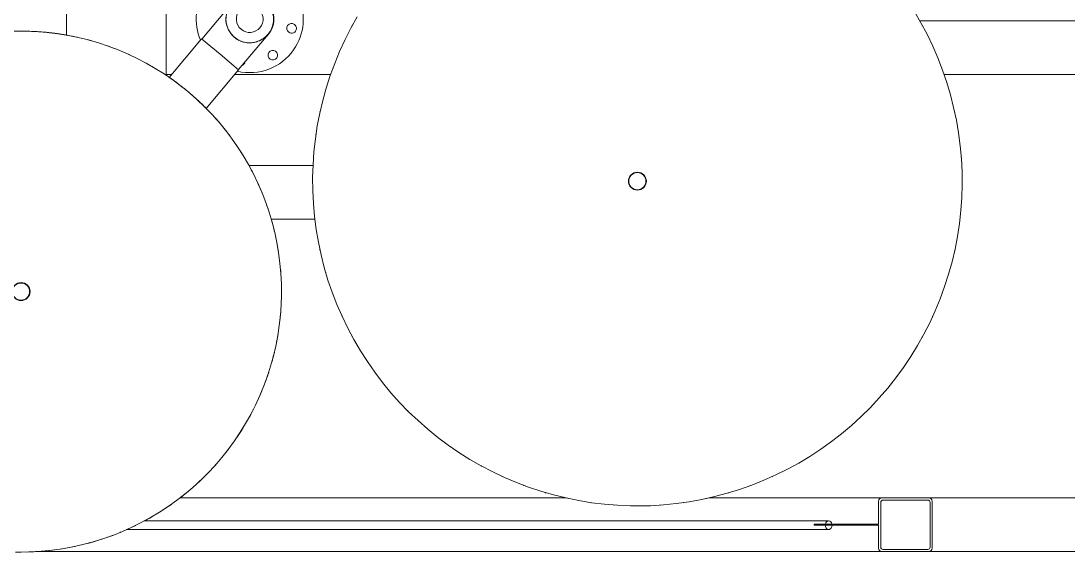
# Model space of a CAD drawing. Header units: millimetres. Extents: x -4617 to 4428, y -2900 to 2818.
# Drawn here: x -2933 to -980, y -2413 to -1422 of the extents above; entities that cross this region are included whole.
import ezdxf

# ---------------------------------------------------------------- set-up
doc = ezdxf.new("R2010")
doc.units = ezdxf.units.MM
for name, color, linetype, lineweight in [('A_--------_E-', 8, 'Continuous', 9), ('M-_EQPT----_E', 7, 'Continuous', 9), ('S-_STRL----_A', 7, 'Continuous', 9)]:
    doc.layers.add(name, color=color, linetype=linetype, lineweight=lineweight)

# ---------------------------------------------------------------- blocks, each defined once
blk = doc.blocks.new('PNS-0100 MAIN FRAME - ASY PNS-0100 MAIN FRAME_iam-651195-Разрез 1')
at = {"layer": 'A_--------_E-'}
for p, q in [((-810, -1421.8), (-1256.4, -1421.8)), ((-2662.2, -1521.8), (-2652.1, -1521.8)), ((-2534.6, -1521.8), (-2355.3, -1521.8)), ((-1211.1, -1521.8), (-855.3, -1521.8)), ((-2388.2, -1691.8), (-2508.1, -1691.8)), ((-2466.7, -1791.8), (-2384.7, -1791.8)), ((-1916.5, -2311.8), (-2637.1, -2311.8)), ((-1327.2, -2311.8), (-1650, -2311.8)), ((-416.5, -2311.8), (-1239.2, -2311.8)), ((-1426.4, -2354.8), (-2703.6, -2354.8)), ((-1431, -2360.8), (-1421.7, -2360.8)), ((-1421.7, -2362.8), (-1431, -2362.8)), ((-2736.3, -2370.8), (-1426.4, -2370.8)), ((-2906.3, -2411.8), (-1327.2, -2411.8)), ((-1239.2, -2411.8), (972.8, -2411.8))]:
    blk.add_line(p, q, dxfattribs=at)
for start_param, end_param in [(1.570796, 4.712389), (4.974188, 7.592182)]:
    blk.add_ellipse((-1426.4, -2362.8), major_axis=(0, 8), ratio=0.790901, start_param=start_param, end_param=end_param, dxfattribs=at)
at = {"layer": 'S-_STRL----_A'}
for p, q in [((-1333.2, -2317.8), (-1333.2, -2360.8)), ((-1329.2, -2403.8), (-1329.2, -2319.8)), ((-1239.2, -2311.8), (-1327.2, -2311.8)), ((-1325.2, -2315.8), (-1241.2, -2315.8)), ((-1237.2, -2319.8), (-1237.2, -2403.8)), ((-1233.2, -2405.8), (-1233.2, -2317.8)), ((-1333.2, -2360.8), (-1453.2, -2360.8)), ((-1453.2, -2360.8), (-1453.2, -2362.8)), ((-1453.2, -2362.8), (-1333.2, -2362.8)), ((-1333.2, -2362.8), (-1333.2, -2405.8)), ((-1327.2, -2411.8), (-1239.2, -2411.8)), ((-1241.2, -2407.8), (-1325.2, -2407.8))]:
    blk.add_line(p, q, dxfattribs=at)
for centre, radius, start, end in [((-1327.2, -2317.8), 6, 90, 180), ((-1325.2, -2319.8), 4, 90, 180), ((-1241.2, -2319.8), 4, 360, 90), ((-1239.2, -2317.8), 6, 0, 90), ((-1327.2, -2405.8), 6, 180, 270), ((-1325.2, -2403.8), 4, 180, 270), ((-1241.2, -2403.8), 4, 270, 0), ((-1239.2, -2405.8), 6, 270, 0)]:
    blk.add_arc(centre, radius, start, end, dxfattribs=at)
blk = doc.blocks.new('PNS-0100 MAIN FRAME - Standard-550811-Разрез 1')
blk.add_blockref('PNS-0100 MAIN FRAME - ASY PNS-0100 MAIN FRAME_iam-651195-Разрез 1', (0, 0))
blk = doc.blocks.new('PNS-Filter column D1000 _Right side_ - ASY PNS-Filter column D1000_iam-893095-Разрез 1')
at = {"layer": 'A_--------_E-'}
for p, q in [((-2848.2, -1448.6), (-2848.2, -1337.2)), ((-2662.2, -1523.6), (-2662.2, -1380.8)), ((-2662.2, -1380.8), (-2662.2, -1523.6)), ((-2540.5, -1389.7), (-2595.8, -1455.6)), ((-2596.2, -1455.2), (-2656.7, -1527.2)), ((-2561.8, -1484.1), (-2596.2, -1455.2)), ((-2527.7, -1512.7), (-2472.4, -1446.8)), ((-2527.3, -1513.1), (-2561.8, -1484.1)), ((-2587.7, -1585.1), (-2527.3, -1513.1)), ((-2453.2, -2002.8), (-2453.3, -2003.7)), ((-2460.6, -2040.3), (-2460.8, -2041.1)), ((-2471, -2077), (-2471.2, -2077.8)), ((-2484.2, -2112.8), (-2484.5, -2113.6)), ((-2500.2, -2147.5), (-2500.5, -2148.2)), ((-2518.8, -2180.7), (-2519.2, -2181.5)), ((-2563.6, -2242.5), (-2564.2, -2243.1)), ((-2589.6, -2270.5), (-2590.1, -2271.1))]:
    blk.add_line(p, q, dxfattribs=at)
at = {"layer": 'A_--------_E-', "flags": 128}
for points in [[(-2933.2, -1440.8), (-2952.6, -1441.2)], [(-2943.7, -2412.7), (-2933.2, -2412.8)], [(-2933.2, -2412.8), (-2913.7, -2412.4), (-2894.3, -2411.2), (-2875, -2409.3), (-2855.8, -2406.6), (-2836.6, -2403.1), (-2817.7, -2398.9), (-2798.9, -2393.9), (-2780.3, -2388.1), (-2762, -2381.6), (-2743.9, -2374.4), (-2726.2, -2366.5), (-2708.8, -2357.9), (-2691.7, -2348.6), (-2675, -2338.6), (-2658.8, -2327.9), (-2642.9, -2316.6), (-2627.6, -2304.7), (-2612.7, -2292.2), (-2598.4, -2279.1), (-2584.5, -2265.4), (-2571.3, -2251.2), (-2558.6, -2236.5), (-2546.5, -2221.2), (-2535.1, -2205.5), (-2524.2, -2189.4), (-2514.1, -2172.8), (-2504.6, -2155.9), (-2495.7, -2138.5), (-2487.6, -2120.9), (-2480.2, -2102.9), (-2473.5, -2084.7), (-2467.6, -2066.1), (-2462.4, -2047.4), (-2457.9, -2028.5), (-2454.3, -2009.4), (-2451.3, -1990.2), (-2449.2, -1970.9), (-2447.8, -1951.5), (-2447.2, -1932), (-2447.4, -1912.6), (-2448.3, -1893.2), (-2450.1, -1873.8), (-2452.6, -1854.6), (-2455.9, -1835.4), (-2459.9, -1816.4), (-2464.7, -1797.5), (-2470.2, -1778.9), (-2476.5, -1760.5), (-2483.5, -1742.4), (-2491.3, -1724.6), (-2499.7, -1707), (-2508.8, -1689.9), (-2518.7, -1673.1), (-2529.1, -1656.7), (-2540.3, -1640.8), (-2552, -1625.3), (-2564.4, -1610.3), (-2577.3, -1595.8), (-2590.8, -1581.8), (-2604.9, -1568.4), (-2619.5, -1555.6), (-2634.6, -1543.3), (-2650.2, -1531.7), (-2666.2, -1520.7), (-2682.7, -1510.4), (-2699.5, -1500.7), (-2716.7, -1491.7), (-2734.3, -1483.4), (-2752.2, -1475.8), (-2770.4, -1468.9), (-2788.8, -1462.7), (-2807.5, -1457.3), (-2826.4, -1452.7), (-2845.4, -1448.8), (-2864.6, -1445.7), (-2883.9, -1443.3), (-2903.3, -1441.7), (-2922.7, -1440.9), (-2933.2, -1440.8)]]:
    blk.add_lwpolyline(points, dxfattribs=at)
at = {"layer": 'A_--------_E-'}
for centre, radius, start, end in [((-2506.5, -1418.3), 100, 325, 145), ((-2506.5, -1418.3), 100, 145, 203.2174), ((-2506.5, -1418.3), 44.5, 50, 230), ((-2506.5, -1418.3), 45.2, 325, 145), ((-2506.5, -1418.3), 44.4, 230, 50), ((-2506.5, -1418.3), 45, 313.9124, 55), ((-2933.2, -1926.8), 486, 86.6094, 88.8045), ((-2933.2, -1926.8), 486, 82.0499, 84.2443), ((-2506.5, -1418.3), 45.2, 310, 325), ((-2428.4, -1435.6), 9, 55, 235), ((-2428.4, -1435.6), 9, 235, 55), ((-2933.2, -1926.8), 486, 77.4906, 79.6837), ((-2933.2, -1926.8), 486, 72.9314, 75.1227), ((-2933.2, -1926.8), 486, 68.3725, 70.5612), ((-2933.2, -1926.8), 486, 63.8137, 65.9991), ((-2506.5, -1418.3), 100, 256.8139, 325), ((-2463.5, -1485.7), 9, 10, 190), ((-2463.5, -1485.7), 9, 190, 10), ((-2933.2, -1926.8), 486, 59.255, 61.4362), ((-2523.8, -1496.4), 9, 288.5217, 325), ((-2523.8, -1496.4), 9, 325, 352.4066), ((-2933.2, -1926.8), 486, 54.6964, 56.8723), ((-2933.2, -1926.8), 486, 50.138, 52.3073), ((-2933.2, -1926.8), 486, 45.5796, 47.7408), ((-2933.2, -1926.8), 486, 41.0214, 43.1723), ((-2933.2, -1926.8), 486, 40.4, 40.5035), ((-2933.2, -1926.8), 486, 36.4632, 38.6011), ((-2933.2, -1926.8), 486, 35.9, 36.003), ((-2933.2, -1926.8), 486, 31.9051, 34.0262), ((-2933.2, -1926.8), 486, 31.4, 31.5025), ((-2933.2, -1926.8), 486, 27.3471, 29.4458), ((-2933.2, -1926.8), 486, 26.9, 27.0021), ((-2933.2, -1926.8), 486, 22.7891, 24.8568), ((-2933.2, -1926.8), 486, 22.4, 22.5017), ((-2933.2, -1926.8), 486, 18.2312, 20.2537), ((-2933.2, -1926.8), 486, 17.9, 18.0014), ((-2933.2, -1926.8), 486, 13.6733, 15.6243), ((-2933.2, -1926.8), 486, 13.4, 13.501), ((-2933.2, -1926.8), 486, 9.1155, 10.937), ((-2933.2, -1926.8), 486, 8.9, 9.0007), ((-2933.2, -1926.8), 486, 4.5002, 4.6141), ((-2933.2, -1926.8), 486, 4.4, 4.5004), ((-2933.2, -1926.8), 16.8, 90, 270), ((-2933.2, -1926.8), 16.8, 270, 90), ((-2933.2, -1926.8), 486, 359.9, 0.0001), ((-2933.2, -1926.8), 486, 353.5938, 355.3916), ((-2933.2, -1926.8), 486, 348.8947, 350.8338), ((-2933.2, -1926.8), 486, 344.2605, 346.276), ((-2933.2, -1926.8), 486, 339.655, 341.7181), ((-2933.2, -1926.8), 486, 335.0647, 337.1601), ((-2933.2, -1926.8), 486, 330.4834, 332.6021), ((-2933.2, -1926.8), 486, 325.9079, 328.044), ((-2933.2, -1926.8), 486, 321.3363, 323.4858), ((-2933.2, -1926.8), 486, 323.8618, 323.9974), ((-2933.2, -1926.8), 486, 316.7675, 318.9276), ((-2933.2, -1926.8), 486, 312.2008, 314.3692), ((-2933.2, -1926.8), 486, 307.6356, 309.8108), ((-2933.2, -1926.8), 486, 310.4, 310.5035), ((-2933.2, -1926.8), 486, 303.0717, 305.2523), ((-2933.2, -1926.8), 486, 305.9, 306.003), ((-2933.2, -1926.8), 486, 301.4, 301.5025), ((-2933.2, -1926.8), 486, 293.9465, 296.1348), ((-2933.2, -1926.8), 486, 298.5087, 300.6936), ((-2933.2, -1926.8), 486, 289.3849, 291.5759), ((-2933.2, -1926.8), 486, 292.4, 292.5017), ((-2933.2, -1926.8), 486, 280.2632, 282.4575), ((-2933.2, -1926.8), 486, 283.4, 283.501), ((-2933.2, -1926.8), 486, 284.8238, 287.0168), ((-2933.2, -1926.8), 486, 287.9, 288.0014), ((-2933.2, -1926.8), 486, 269.9, 270.0001), ((-2933.2, -1926.8), 486, 271.143, 273.3382), ((-2933.2, -1926.8), 486, 274.4, 274.5004), ((-2933.2, -1926.8), 486, 275.7029, 277.898), ((-2933.2, -1926.8), 486, 278.9, 279.0007)]:
    blk.add_arc(centre, radius, start, end, dxfattribs=at)
for points, knots in [([(-2550.4, -1411.7), (-2550.5, -1412.3), (-2550.8, -1414.3), (-2551, -1417.8), (-2550.9, -1421.4), (-2550.5, -1424.3), (-2550.1, -1427.2), (-2549.4, -1429.9), (-2548.8, -1431.8), (-2548.6, -1432.4)], [0.3499236, 0.3499236, 0.3499236, 0.3499236, 0.375, 0.4375, 0.5, 0.53125, 0.5625, 0.625, 0.6501475, 0.6501475, 0.6501475, 0.6501475]), ([(-2847.2, -1448.5), (-2847.2, -1448.4), (-2847.7, -1448.3), (-2850, -1448), (-2853.3, -1447.4), (-2856.7, -1446.8), (-2859.6, -1446.4), (-2862.8, -1445.9), (-2866.4, -1445.4), (-2870.2, -1444.8), (-2874.5, -1444.4), (-2879.1, -1443.9), (-2884, -1443.3), (-2889.2, -1442.7), (-2894.8, -1442.3), (-2900.8, -1441.9), (-2907, -1441.5), (-2913.5, -1441.2), (-2922.2, -1440.9), (-2933.2, -1440.8), (-2944.1, -1440.9), (-2952.9, -1441.2), (-2959.3, -1441.5), (-2965.6, -1441.9), (-2970.6, -1442.2), (-2974.3, -1442.5), (-2978, -1442.8), (-2982.4, -1443.3), (-2987.3, -1443.9), (-2991.9, -1444.4), (-2996.1, -1444.8), (-3000, -1445.4), (-3003.5, -1445.9), (-3006.8, -1446.4), (-3009.7, -1446.8), (-3013.1, -1447.4), (-3016.4, -1448), (-3018.7, -1448.3), (-3019.2, -1448.4), (-3019.2, -1448.5)], [-1, -1, -1, -1, -0.954545, -0.909091, -0.863636, -0.840909, -0.818182, -0.795455, -0.772727, -0.75, -0.727273, -0.704545, -0.681818, -0.659091, -0.636364, -0.613636, -0.590909, -0.568182, -0.545455, -0.5, -0.454545, -0.431818, -0.409091, -0.386364, -0.363636, -0.352273, -0.340909, -0.318182, -0.295455, -0.272727, -0.25, -0.227273, -0.204545, -0.181818, -0.159091, -0.136364, -0.090909, -0.045455, 0, 0, 0, 0]), ([(-2547.5, -1435.3), (-2547, -1436.5), (-2546, -1438.8), (-2544.7, -1441.1), (-2544, -1442.2)], [0.6944558, 0.6944558, 0.6944558, 0.6944558, 0.75, 0.8057885, 0.8057885, 0.8057885, 0.8057885]), ([(-2542.2, -1444.7), (-2541.9, -1445.2), (-2539.7, -1447.9), (-2537.3, -1450.4), (-2535, -1452.3)], [0.849941, 0.849941, 0.849941, 0.849941, 0.875, 1, 1, 1, 1]), ([(-2535, -1452.3), (-2532.8, -1454.2), (-2529.9, -1456.2), (-2526.8, -1457.8), (-2526.3, -1458.1)], [0, 0, 0, 0, 0.125, 0.150059, 0.150059, 0.150059, 0.150059]), ([(-2523.5, -1459.3), (-2522.3, -1459.8), (-2519.9, -1460.7), (-2517.4, -1461.4), (-2516.1, -1461.7)], [0.1942115, 0.1942115, 0.1942115, 0.1942115, 0.25, 0.3055442, 0.3055442, 0.3055442, 0.3055442]), ([(-2513.1, -1462.2), (-2512.5, -1462.3), (-2510.5, -1462.6), (-2507.7, -1462.7), (-2504.8, -1462.7), (-2501.9, -1462.5), (-2498.3, -1462), (-2494.9, -1461.2), (-2492.9, -1460.6), (-2492.4, -1460.4)], [0.3498525, 0.3498525, 0.3498525, 0.3498525, 0.375, 0.4375, 0.46875, 0.5, 0.5625, 0.625, 0.6500764, 0.6500764, 0.6500764, 0.6500764]), ([(-2489.5, -1459.3), (-2488.3, -1458.8), (-2485.9, -1457.7), (-2483.6, -1456.4), (-2482.5, -1455.7)], [0.6942595, 0.6942595, 0.6942595, 0.6942595, 0.75, 0.8066635, 0.8066635, 0.8066635, 0.8066635]), ([(-2480, -1454), (-2479.6, -1453.6), (-2476.8, -1451.5), (-2474.3, -1449.1), (-2472.4, -1446.8)], [0.850259, 0.850259, 0.850259, 0.850259, 0.875, 1, 1, 1, 1])]:
    blk.add_open_spline(points, degree=3, knots=knots, dxfattribs=at)
for points in [[(-2848.1, -1448.4), (-2847.5, -1448.5), (-2847.2, -1448.5), (-2847.2, -1448.5)], [(-2587.3, -1585.4), (-2587.3, -1585.4), (-2587.8, -1584.8), (-2590.3, -1582.4), (-2594.1, -1578.6), (-2599.3, -1573.6), (-2605.8, -1567.6), (-2613.1, -1561), (-2620.8, -1554.5), (-2628.5, -1548.1), (-2636.3, -1542), (-2643.3, -1536.7), (-2649.1, -1532.4), (-2653.6, -1529.3), (-2656.3, -1527.3), (-2657, -1526.9), (-2657, -1526.9)], [(-2657, -1526.9), (-2657, -1526.9), (-2656.9, -1526.9), (-2656.8, -1527)], [(-2587.4, -1585.2), (-2587.3, -1585.3), (-2587.3, -1585.4), (-2587.3, -1585.4)]]:
    blk.add_open_spline(points, degree=3, dxfattribs=at)
blk = doc.blocks.new('PNS-Filter column D1000 _Right side_ - Standard-893102-Разрез 1')
at = {"layer": 'M-_EQPT----_E'}
for centre, radius, start, end in [((-2506.5, -1418.3), 25, 50, 230), ((-2506.5, -1418.3), 25, 230, 50), ((-2933.2, -1926.8), 16, 90, 270), ((-2933.2, -1926.8), 16, 270, 90)]:
    blk.add_arc(centre, radius, start, end, dxfattribs=at)
blk.add_blockref('PNS-Filter column D1000 _Right side_ - ASY PNS-Filter column D1000_iam-893095-Разрез 1', (0, 0))
blk = doc.blocks.new('PNS-Filter column D1200 _180 Left feed 90-50_ - ASY PNS-Filter column D1200_iam-V3-Разрез 1')
at = {"layer": 'A_--------_E-'}
for p, q in [((-2314.9, -1429.9), (-2315.1, -1430.3)), ((-2314.9, -1429.9), (-2314.6, -1429.4)), ((-1251.3, -1430.4), (-1250.8, -1431.3)), ((-2334.3, -1468.6), (-2334.4, -1469)), ((-2334.3, -1468.6), (-2334, -1468.1)), ((-1232, -1469.1), (-1231.5, -1470)), ((-2350.8, -1508.5), (-2351, -1509)), ((-2350.8, -1508.5), (-2350.6, -1508)), ((-1215.4, -1509), (-1215.1, -1510)), ((-2364.5, -1549.6), (-2364.7, -1550)), ((-2364.5, -1549.6), (-2364.4, -1549)), ((-1201.7, -1550.1), (-1201.5, -1551)), ((-2375.3, -1591.5), (-2375.4, -1591.9)), ((-2375.3, -1591.5), (-2375.1, -1590.9)), ((-1191.1, -1592), (-1190.8, -1593)), ((-2383, -1634), (-2382.9, -1633.5)), ((-2383, -1634), (-2383, -1634.5)), ((-1183.4, -1634.5), (-1183.2, -1635.6)), ((-2387.6, -1677), (-2387.7, -1677.5)), ((-2387.6, -1677), (-2387.6, -1676.5)), ((-1178.8, -1677.5), (-1178.7, -1678.6)), ((-2389.2, -1720.2), (-2389.2, -1719.7)), ((-2389.2, -1720.2), (-2389.2, -1720.8)), ((-2387.7, -1763.5), (-2387.7, -1762.9)), ((-2387.7, -1763.5), (-2387.7, -1764)), ((-1178.8, -1765), (-1178.8, -1764)), ((-2383.1, -1806.5), (-2383.2, -1806)), ((-2383.1, -1806.5), (-2383, -1807)), ((-1183.5, -1808), (-1183.4, -1807)), ((-2375.5, -1849), (-2375.6, -1848.5)), ((-2375.5, -1849), (-2375.4, -1849.6)), ((-1191.3, -1850.6), (-1191.1, -1849.6)), ((-2364.8, -1890.9), (-2365, -1890.5)), ((-2364.8, -1890.9), (-2364.7, -1891.5)), ((-1202, -1892.5), (-1201.8, -1891.5)), ((-2351.2, -1932), (-2351.4, -1931.5)), ((-2351.2, -1932), (-2351, -1932.5)), ((-1215.8, -1933.5), (-1215.4, -1932.5)), ((-2334.7, -1972), (-2334.9, -1971.5)), ((-2334.7, -1972), (-2334.4, -1972.5)), ((-1232.4, -1973.4), (-1232, -1972.5)), ((-2315.4, -2010.7), (-2315.6, -2010.3)), ((-2315.4, -2010.6), (-2315.1, -2011.2)), ((-1251.8, -2012), (-1251.3, -2011.2)), ((-2293.3, -2047.9), (-2293.6, -2047.5)), ((-2293.3, -2047.9), (-2293, -2048.4)), ((-1273.9, -2049.2), (-1273.4, -2048.4)), ((-2268.7, -2083.4), (-2269, -2083.1)), ((-2268.7, -2083.4), (-2268.3, -2083.9)), ((-1298.7, -2084.7), (-1298.1, -2083.9)), ((-2241.6, -2117.1), (-2241.9, -2116.8)), ((-2241.6, -2117.1), (-2241.2, -2117.6)), ((-1325.8, -2118.3), (-1325.2, -2117.6)), ((-2212.2, -2148.8), (-2211.7, -2149.3)), ((-1355.4, -2149.9), (-1354.7, -2149.3)), ((-2180.6, -2178.3), (-2180.1, -2178.7)), ((-1387.1, -2179.3), (-1386.3, -2178.7)), ((-2146.9, -2205.5), (-2147.2, -2205.3)), ((-2146.9, -2205.5), (-2146.4, -2205.9)), ((-1420.8, -2206.4), (-1420, -2205.9)), ((-2111.4, -2230.2), (-2111.7, -2230)), ((-2111.4, -2230.2), (-2110.9, -2230.6)), ((-1456.3, -2231), (-1455.6, -2230.5)), ((-2074.3, -2252.3), (-2074.6, -2252.1)), ((-2074.3, -2252.3), (-2073.6, -2252.6)), ((-1493.6, -2253.1), (-1492.8, -2252.6)), ((-2035.6, -2271.7), (-2035.9, -2271.6)), ((-2035.6, -2271.7), (-2035, -2272)), ((-1532.3, -2272.4), (-1531.5, -2272)), ((-1995.7, -2288.3), (-1996, -2288.2)), ((-1995.7, -2288.3), (-1995, -2288.5)), ((-1954.7, -2302), (-1955, -2301.9)), ((-1954.7, -2302), (-1953.9, -2302.2)), ((-1613.3, -2302.5), (-1612.5, -2302.2)), ((-1572.2, -2288.9), (-1571.4, -2288.5)), ((-1912.8, -2312.8), (-1913.1, -2312.7)), ((-1912.8, -2312.8), (-1912, -2312.9)), ((-1870.2, -2320.5), (-1869.5, -2320.6)), ((-1697.8, -2320.7), (-1697, -2320.6)), ((-1655.2, -2313.1), (-1654.4, -2312.9)), ((-1827.2, -2325.2), (-1826.4, -2325.2)), ((-1784, -2326.8), (-1783.2, -2326.8)), ((-1740.8, -2325.3), (-1740, -2325.2))]:
    blk.add_line(p, q, dxfattribs=at)
at = {"layer": 'A_--------_E-', "flags": 128}
for points in [[(-2305.8, -1414), (-2317.7, -1435.1), (-2328.7, -1456.7), (-2338.8, -1478.8), (-2348, -1501.2), (-2356.4, -1523.9), (-2363.8, -1547), (-2370.3, -1570.4), (-2375.8, -1594), (-2380.4, -1617.8), (-2384, -1641.7), (-2386.7, -1665.8), (-2388.4, -1690), (-2389.2, -1714.2), (-2389, -1738.5), (-2387.8, -1762.7), (-2385.6, -1786.8), (-2382.5, -1810.8), (-2378.4, -1834.7), (-2373.4, -1858.4), (-2367.4, -1881.9), (-2360.5, -1905.2), (-2352.6, -1928.1), (-2343.9, -1950.7), (-2334.2, -1972.9), (-2323.7, -1994.8), (-2312.3, -2016.2), (-2300.1, -2037.1), (-2287, -2057.5), (-2273.2, -2077.4), (-2258.5, -2096.7), (-2243.1, -2115.4), (-2226.9, -2133.5), (-2210.1, -2150.9), (-2192.5, -2167.6), (-2174.3, -2183.6), (-2155.5, -2198.9), (-2136.1, -2213.4), (-2116.1, -2227.1), (-2095.6, -2240), (-2074.6, -2252.1), (-2053.1, -2263.3), (-2031.2, -2273.7), (-2008.9, -2283.2), (-1986.2, -2291.7), (-1963.2, -2299.4), (-1939.9, -2306.1), (-1916.4, -2311.9), (-1892.7, -2316.8), (-1868.7, -2320.7), (-1844.7, -2323.6), (-1820.5, -2325.6), (-1796.3, -2326.6), (-1783.2, -2326.8)], [(-1783.2, -2326.8), (-1759, -2326.3), (-1734.8, -2324.8), (-1710.7, -2322.4), (-1686.7, -2319), (-1662.8, -2314.7), (-1639.2, -2309.4), (-1615.7, -2303.2), (-1592.6, -2296), (-1569.7, -2287.9), (-1547.2, -2278.9), (-1525.1, -2269), (-1503.4, -2258.3), (-1482.1, -2246.7), (-1461.3, -2234.2), (-1441, -2220.9), (-1421.3, -2206.8), (-1402.2, -2192), (-1383.6, -2176.4), (-1365.7, -2160), (-1348.5, -2143), (-1332, -2125.2), (-1316.1, -2106.9), (-1301.1, -2087.9), (-1286.8, -2068.3), (-1273.3, -2048.2), (-1260.6, -2027.5), (-1248.7, -2006.4), (-1237.7, -1984.8), (-1227.6, -1962.8), (-1218.4, -1940.4), (-1210.1, -1917.6), (-1202.7, -1894.5), (-1196.2, -1871.2), (-1190.6, -1847.6), (-1186, -1823.8), (-1182.4, -1799.8), (-1179.7, -1775.7), (-1178, -1751.5), (-1177.2, -1727.3), (-1177.5, -1703.1), (-1178.7, -1678.9), (-1180.8, -1654.7), (-1183.9, -1630.7), (-1188, -1606.8), (-1193.1, -1583.1), (-1199, -1559.6), (-1205.9, -1536.4), (-1213.8, -1513.4), (-1222.5, -1490.8), (-1232.2, -1468.6), (-1242.7, -1446.7), (-1254.1, -1425.3), (-1266.3, -1404.4)]]:
    blk.add_lwpolyline(points, dxfattribs=at)
at = {"layer": 'A_--------_E-'}
for radius, start, end in [(16.7, 90, 270), (16.7, 270, 90), (606, 359.9, 0.0001)]:
    blk.add_arc((-1783.2, -1720.8), radius, start, end, dxfattribs=at)
blk = doc.blocks.new('PNS-Filter column D1200 _180 Left feed 90-50_ - Standard-V4-Разрез 1')
at = {"layer": 'M-_EQPT----_E'}
for start, end in [(90, 270), (270, 90)]:
    blk.add_arc((-1783.2, -1720.8), 16, start, end, dxfattribs=at)
blk.add_blockref('PNS-Filter column D1200 _180 Left feed 90-50_ - ASY PNS-Filter column D1200_iam-V3-Разрез 1', (0, 0))

msp = doc.modelspace()

# ---------------------------------------------------------------- block references
at = {"layer": 'A_--------_E-'}
msp.add_blockref('PNS-0100 MAIN FRAME - Standard-550811-Разрез 1', (0, 0), dxfattribs=at)
at = {"layer": 'M-_EQPT----_E'}
for name in ['PNS-Filter column D1200 _180 Left feed 90-50_ - Standard-V4-Разрез 1', 'PNS-Filter column D1000 _Right side_ - Standard-893102-Разрез 1']:
    msp.add_blockref(name, (0, 0), dxfattribs=at)

doc.saveas('drawing.dxf')
